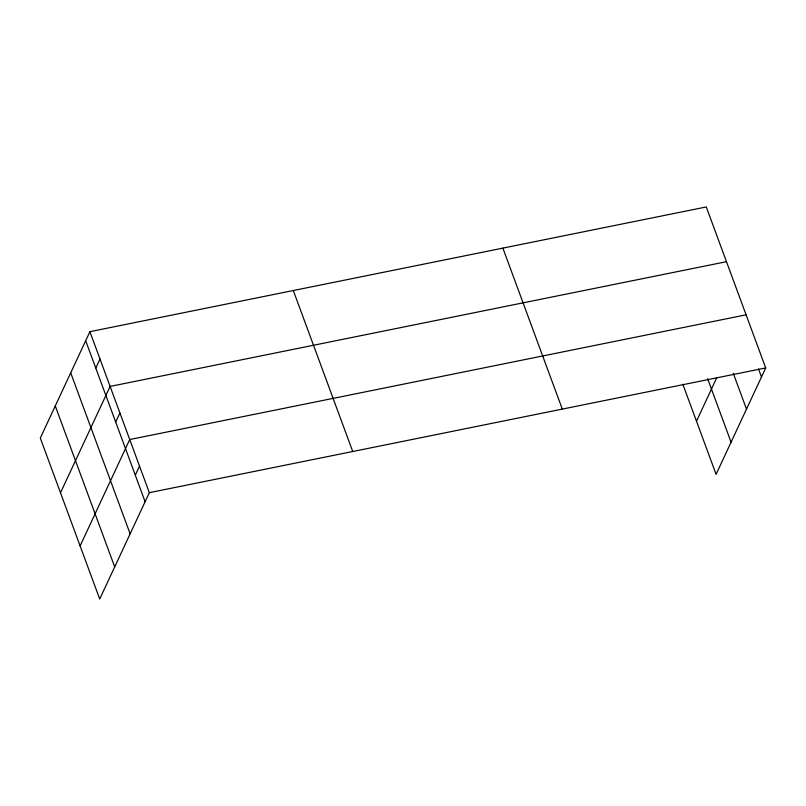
<?xml version="1.0" encoding="UTF-8"?>
<svg xmlns="http://www.w3.org/2000/svg" width="806" height="806" viewBox="0 0 806 806"><rect width="100%" height="100%" fill="white"/><g stroke="black" fill="none" stroke-linecap="round" stroke-linejoin="round"><path stroke-width="1.21" d="M89.899 331.679L40.3 438.061L99.722 599.039L149.332 492.668L89.899 331.679L706.278 206.961L765.7 367.939L716.091 474.321L682.843 384.24M95.783 368.11L100.004 359.053M60.5 492.798L110.11 386.417L726.478 261.688M115.691 422.032L119.913 412.984M80.116 545.914L129.716 439.542L746.094 314.814M135.297 475.157L139.519 466.1M696.485 421.195L716.786 377.671M149.332 492.668L765.7 367.939M758.496 368.916L761.479 376.996M733.289 373.309L746.497 409.116M707.628 378.679L731.072 442.202M502.873 248.117L562.296 409.095M293.303 290.523L352.726 451.511M85.678 340.737L145.1 501.725M70.706 372.856L130.129 533.834M55.271 405.942L114.704 566.93"/></g></svg>
